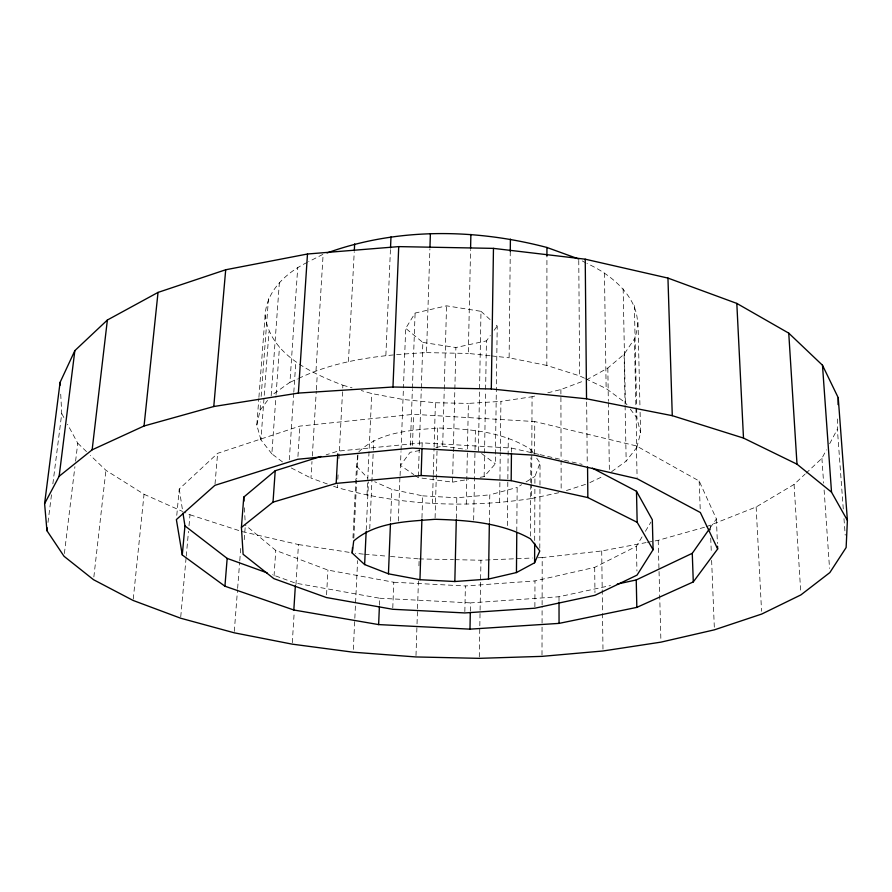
<?xml version="1.0" encoding="UTF-8"?>
<svg xmlns="http://www.w3.org/2000/svg" width="892" height="892" viewBox="0 0 892 892"><rect width="100%" height="100%" fill="white"/><g stroke="black" fill="none" stroke-linecap="round" stroke-linejoin="round"><path stroke-width="0.67" stroke-dasharray="4.46 3.34" d="M584.461 378.186L579.644 375.889L546.829 365.441L546.93 255.803M539.805 548.223L539.972 486.441M539.972 485.07L540.028 463.104L534.721 455.199M542.001 654.973L542.068 624.367M542.068 622.973L542.102 606.281M542.113 604.888L542.202 557.589L601.71 550.966L646.098 542.592M534.631 453.838L534.754 421.559L413.587 414.323L299.902 426.097L217.626 453.326L179.247 489.017L176.75 515.587M534.687 540.485L534.888 488.928M534.91 483.353L534.932 476.384L540.028 463.104M534.888 606.828L534.977 580.926L594.685 567.379L636.409 546.305L642.63 535.925M530.495 536.092L530.751 483.888M530.762 482.516L530.885 457.786M530.907 452.289L530.93 449.546C503.289 431.717 469.738 428.818 437.693 427.993C410.086 430.457 378.821 431.683 358.049 452.578L356.755 478.814M333.597 486.24L337.366 487.601C400.263 505.508 467.051 508.328 531.576 498.517L531.643 484.757M531.654 483.386L531.788 454.507M531.799 453.136L532.067 396.75L535.992 395.758M516.791 531.376L517.159 487.445L521.597 484.679M507.347 525.589L508.295 437.894M546.829 365.441L509.12 357.803L510.269 251.533M511.45 452.144L511.495 448.074L422.195 442.856L337.934 451.14L326.171 454.82M499.632 502.519L500.267 452.645M500.289 451.263L500.925 401.389L532.067 396.75M480.197 477.298L484.144 476.607L495.294 463.851L495.406 455.5M495.428 454.106L497.223 326.026L494.179 323.272M489.362 522.467L489.786 494.859L517.159 487.445M479.283 656.958L480.955 560.232L532.457 558.013M484.144 476.607L484.523 454.452M484.546 453.058L485.594 390.741M485.616 389.358L486.43 340.889L490.288 335.582M470.329 611.187L470.497 602.892L559.005 596.748L610.496 585.553M473.663 520.036L475.403 430.223M478.413 451.096L480.989 311.33L446.546 305.822L415.103 313.059L405.715 328.356L403.429 387.897M466.26 504.181L467.408 450.337M467.43 448.966L468.4 403.396L500.925 401.389M464.843 611.589L465.39 585.966L534.977 580.926M490.076 355.763L468.322 353.444L470.563 249.626M456.325 518.363L456.815 497.769L489.786 494.859M414.958 475.369L418.303 477.655L452.545 482.171L453.27 453.013M453.303 451.631L454.82 390.54M454.853 389.157L455.89 347.512L486.43 340.889M435.887 447.461L442.677 446.19L444.216 390.596M444.249 389.213L446.546 305.822M843.274 508.998L837.376 429.175L837.711 416.876M435.084 517.906L437.693 427.993M432.419 503.478L433.244 475.882M433.278 474.499L434.058 448.286M434.103 446.903L435.419 402.749L402.894 399.449L371.741 393.562L361.249 390.529M422.061 446.937L422.195 442.856M415.995 655.564L416.988 625.192M417.032 623.809L417.478 610.005M417.523 608.623L418.426 581.004M418.928 565.818L419.151 558.916L389.224 556.352M298.63 378.431C338.324 359.376 383.081 354.815 426.521 352.63L429.899 248.879M421.961 517.851L422.663 495.852L391.833 489.351L374.696 481.747M418.348 476.272L421.269 389.347M421.314 387.975L422.853 342.439L405.715 328.356M410.365 445.331L412.36 389.637M412.405 388.243L415.103 313.059M412.483 445.376L413.587 414.323M392.781 607.931L393.785 582.242L327.933 570.088L275.784 550.431L245.345 525.098M398.334 521.028L399.928 476.919M400.073 475.626L400.999 451.597M401.054 450.204L403.385 389.28M390.551 521.207L391.833 489.351M379.457 605.177L379.747 598.242L295.52 583.134L272.305 574.727M385.868 355.395L390.451 249.303M367.025 495.105L371.741 393.562M366.211 530.071L368.452 481.792M369.745 528.733L373.257 451.408M373.313 450.025L373.759 440.358M353.332 649.432L357.603 560.622M352.964 537.898L356.51 466.17L357.737 455.299M353.834 538.199L356.688 480.197M348.438 361.55L354.224 252.213M337.366 487.601L337.51 484.835M337.812 479.305L338.113 473.763M338.927 458.544L342.673 389.38M342.74 387.998L342.896 385.221C310.516 372.8 269.863 354.079 265.125 315.3C266.429 290.725 286.522 272.417 307.417 262.315M326.561 594.797L327.933 570.088M316.002 370.704L323.138 254.242L308.632 261.69M327.308 483.966L310.973 478.067L311.988 461.521M312.323 456.002L316.27 391.153M316.348 389.771L317.273 374.595M292.286 642.764L294.204 612.336M295.943 584.673L298.463 544.555L242.022 531.565M297.939 456.503L299.902 426.097M279.386 282.318L271.168 395.68L289.945 382.3L297.75 267.288M289.287 459.837L293.702 393.651M293.803 392.268L295.821 361.929M274.034 575.942L275.784 550.431M282.463 461.911L271.859 453.861L275.985 395.87M276.085 394.487L279.43 347.534M271.859 453.861L260.921 439.834L268.949 331.824M260.921 439.834L256.818 425.094L258.814 398.679M258.914 397.297L265.125 315.3M256.818 425.094L260.118 410.164L260.743 401.902M261.155 396.394L268.503 298.564M234.295 631.413L237.517 589.813M237.629 588.419L239.658 562.072M239.77 560.689L240.84 546.818M244.23 539.693L245.144 527.752M215.017 483.999L217.626 453.326M180.742 616.818L186.127 557.522M186.25 556.14L188.502 531.309M189.004 525.801L190.007 514.762L183.797 511.997M133.254 599.067L144.036 494.268L105.925 470.307L90.382 455.366M93.861 576.946L105.925 470.307M64.38 553.542L74.917 466.661M75.586 461.153L77.76 443.224L67.502 424.269M47.99 522.444L51.647 493.51M52.862 483.865L61.738 413.609L60.6 391.856M611.644 471.667L626.173 461.086L636.81 447.45L634.413 338.893C647.759 304.919 615.067 276.018 586.936 263.475M636.81 447.45L640.579 432.81L640.099 412.126M806 473.251L821.911 458.332L826.416 449.836M829.649 443.759L837.376 429.175M645.407 531.309L650.937 522.088M586.457 379.903L607.831 368.039L624.099 354.247L634.413 338.893M710.177 527.808L716.399 518.943L699.15 480.989L636.409 445.922L534.754 421.559M494.146 330.274L497.223 326.026M260.118 410.164L268.804 398.78M706.23 526.759L756.148 506.968L794.07 484.434L805.008 474.187M526.046 481.914L534.932 476.384M589.88 482.594L603.304 476.205M289.945 382.3L297.393 378.988M547.788 392.815L560.89 389.536L583.903 380.862M566.42 490.533L587.438 483.754M647.447 542.347L658.207 540.318L704.892 527.139M531.576 498.517L561.168 492.217M419.608 450.516L410.108 452.3L400.475 465.446L413.843 474.6M452.545 482.171L468.345 479.383M538.032 557.768L542.202 557.589M426.521 352.63L468.322 353.444M435.419 402.749L468.4 403.396M419.151 558.916L453.493 559.641M454.864 559.674L480.955 560.232M393.785 582.242L465.39 585.966M379.747 598.242L470.497 602.892M422.663 495.852L456.815 497.769M363.367 554.144L355.228 553.263M364.728 554.267L387.864 556.24M491.436 355.908L509.12 357.803M442.677 446.19L466.037 449.401M422.853 342.439L455.89 347.512M298.463 544.555L349.82 552.438M511.495 448.074L538.657 454.329M540.017 454.641L563.097 459.96M564.458 460.272L582.119 464.342M342.896 385.221L352.072 387.875M190.007 514.762L239.424 530.718M144.036 494.268L182.548 511.439M585.665 378.765L606.136 388.544L625.37 402.716L627.02 404.857M291.294 467.988L310.973 478.067M582.253 260.921L585.765 262.839M481.58 453.493L495.294 463.851M480.989 311.33L490.121 319.604M77.76 443.224L86.502 451.631M356.51 466.17L367.649 478.034M630.298 409.138L636.866 417.701L640.579 432.81M530.93 449.546L533.962 454.061M61.738 413.609L64.938 419.53M179.247 489.017L182.838 512.231M843.988 518.631L845.215 535.155M821.911 458.332L823.628 483.118M824.108 489.998L829.549 568.46M794.07 484.434L800.737 592.132M244.375 507.76L245.2 522.433M756.148 506.968L761.567 611.265M716.399 518.943L717.424 543.518M710.233 525.633L710.456 531.197M710.734 538.144L711.348 553.419M711.626 560.366L714.358 628.436M699.15 480.989L700.287 511.138M658.207 540.318L660.872 639.386M638.014 322.458L639.965 406.607M634.357 305.543L636.62 406.618M636.654 408.012L636.866 417.701M636.409 445.922L637.1 477.365M636.409 546.305L636.944 571.014M623.162 288.818L625.37 402.716M624.099 354.247L625.069 404.199M625.091 405.581L626.173 461.086M607.831 368.039L608.333 401.277M608.355 402.66L609.37 470.53M604.464 273.041L606.136 388.544M601.71 550.966L602.189 588.464M602.212 589.857L602.501 612.079M602.513 613.473L602.981 649.588M594.685 567.379L594.964 592.622M586.668 402.058L587.248 464.375M578.763 260.408L579.644 375.889M560.89 389.536L561.079 458.923M561.079 460.305L561.157 489.44M559.005 596.748L559.016 600.751"/><path stroke-width="1.34" d="M546.93 255.803L546.941 247.474C475.291 228.631 397.263 227.56 327.074 252.949M352.485 547.554L352.206 553.073L364.627 564.558L388.444 573.824L419.954 579.711L454.831 581.528L488.493 579.064L516.446 572.564L534.598 562.774L534.676 543.273M516.446 572.564L516.78 532.747M510.269 251.533L510.402 239.112M320.942 456.459L275.215 470.742L243.772 497.1L241.42 527.417L243.115 554.289L273.844 578.629L326.416 597.54L392.725 609.281L464.821 612.938L534.877 608.199L594.997 595.287L637.033 575.128L653.089 549.695L637.167 522.311L587.85 497.58L511.172 480.654L511.439 453.504M847.4 520.404L831.522 492.172L797.002 464.186L743.493 438.072L672.278 415.672L586.535 398.802L491.302 388.957L493.466 248.377L398.724 246.616L307.484 254.008L225.698 269.763L158.029 292.409L107.374 320.027L74.85 350.634L60.099 382.345L44.6 503.679L46.953 530.707L64.046 556.296L93.537 579.711L133.109 600.45L180.619 618.201L234.195 632.796L292.197 644.147L353.199 652.208L415.951 656.947L479.26 658.341L542.001 656.367L602.992 650.982L660.95 642.14L714.414 629.83L761.712 614.053L800.904 594.897L829.839 572.586L846.129 547.543L847.4 520.404L838.235 397.754L822.48 365.229L788.751 333.151L736.814 303.414L667.952 278.081L585.23 259.193L493.466 248.377M488.493 579.064L489.34 523.849M469.984 629.15L559.061 623.385L636.832 607.385L693.285 581.918L717.659 548.981L700.343 512.51L637.133 478.736L534.62 455.188L412.394 448.074L297.761 459.257L214.905 485.337L176.371 519.579L182.28 554.969L224.929 586.211L293.825 609.994L378.632 624.59L469.984 629.15L470.307 612.57M470.586 248.244L470.887 234.406M454.831 581.528L456.291 519.735M838.056 404.578L838.235 397.754M241.42 527.417L273.019 502.151L336.173 483.386L421.124 475.525L422.016 448.297M429.944 247.485L430.39 233.659M419.954 579.711L421.916 519.222M44.6 503.679L59.151 476.272L92.144 449.824L144.047 425.986L213.779 406.518L298.374 393.082L392.971 387.005L398.724 246.616M388.444 573.824L390.44 523.972M378.632 624.59L379.39 606.56M390.518 247.92L390.986 236.893M364.627 564.558L366.155 531.454M354.302 250.83L354.659 243.906M336.173 483.386L337.778 453.827M293.825 609.994L295.352 585.821M298.374 393.082L307.484 254.008M273.019 502.151L275.215 470.742M224.929 586.211L227.17 558.403L184.945 525.89L183.05 513.591M213.779 406.518L225.698 269.763M182.28 554.969L184.945 525.89M144.047 425.986L158.029 292.409M92.144 449.824L107.374 320.027M352.206 553.073L353.7 540.965C376.034 521.753 407.198 521.619 435.04 519.289C467.609 520.226 501.471 522.567 530.484 538.846L539.805 550.966L534.598 562.774M59.151 476.272L74.85 350.634M46.953 530.707L47.298 527.952M617.275 584.082L636.241 579.945L692.27 553.308L709.396 528.923M392.971 387.005L491.302 388.957M421.124 475.525L511.172 480.654M227.17 558.403L267.143 572.865M546.941 247.474L578.752 259.014M592.444 468.155L636.487 491.269L652.32 519.78L653.089 549.695M822.48 365.229L831.522 492.172M788.751 333.151L797.002 464.186M243.772 497.1L243.995 501.092M60.099 382.345L60.243 385.065M736.814 303.414L743.493 438.072M717.547 546.25L717.659 548.981M692.27 553.308L693.285 581.918M667.952 278.081L672.278 415.672M636.487 491.269L637.167 522.311M636.241 579.945L636.832 607.385M587.56 466.984L587.85 497.58M585.23 259.193L586.535 398.802M559.016 602.078L559.061 623.385"/></g></svg>
